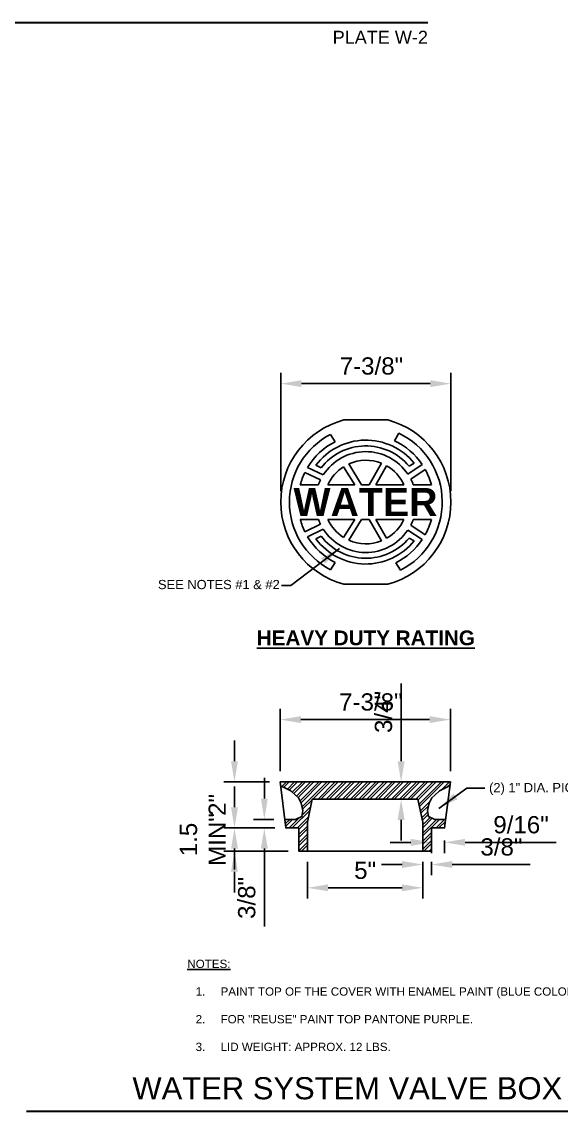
# Paper-space layout 'WS DET' of a CAD drawing. Header units: feet, sheet in inches. Extents: x -12.2 to 22.7, y -7.4 to 15.4.
# Drawn here: x 6.74 to 9.87, y 2.44 to 8.76 of the extents above; entities that cross this region are included whole.
import ezdxf

# ---------------------------------------------------------------- set-up
doc = ezdxf.new("R2010")
doc.units = ezdxf.units.FT
doc.header["$MEASUREMENT"] = 0
for name, color, linetype in [('DT-1', 1, 'Continuous'), ('DT-3', 3, 'Continuous'), ('DT-HATCH', 251, 'Continuous'), ('DT-TEXT', 2, 'Continuous'), ('DT-TITLE', 4, 'Continuous')]:
    doc.layers.add(name, color=color, linetype=linetype)
doc.styles.add('1L100', font='arial.ttf', dxfattribs={"height": 0.1})
doc.styles.add('ROMANS', font='ROMANS.shx', dxfattribs={"height": 6})
doc.styles.add('SANSERIF', font='sanss___.ttf')
doc.dimstyles.new('JEA1', dxfattribs={"dimtxt": 0.1, "dimasz": 0.12, "dimexe": 0.0625, "dimexo": 0.0625, "dimgap": 0.05, "dimtad": 1, "dimdec": 1, "dimlfac": 3, "dimdsep": 46, "dimtxsty": '1L100', "dimcen": 0.09, "dimclrd": 256, "dimclre": 256, "dimclrt": 256, "dimadec": 0, "dimazin": 0, "dimtfac": 1, "dimtdec": 1, "dimtofl": 0, "dimtmove": 0, "dimatfit": 3, "dimfxl": 1, "dimtolj": 1, "dimtzin": 0, "dimlwd": -1, "dimlwe": -1, "dimarcsym": 0})

# ---------------------------------------------------------------- blocks, each defined once
blk = doc.blocks.new('*D134')
at = {"layer": 'Defpoints', "color": 0, "transparency": 16777216}
for p in [(8.9294, 4.3525), (8.9411, 4.3525), (8.9294, 4.2522)]:
    blk.add_point(p, dxfattribs=at)
at = {"layer": 'DT-TEXT', "transparency": 16777216}
for p, q in [((8.9411, 4.4725), (8.9411, 4.9239)), ((8.9919, 4.3525), (9.0036, 4.3525)), ((8.9919, 4.2522), (9.0036, 4.2522)), ((8.9411, 4.1322), (8.9411, 4.0122))]:
    blk.add_line(p, q, dxfattribs=at)
for points in [[(8.9211, 4.4725), (8.9611, 4.4725), (8.9411, 4.3525)], [(8.9211, 4.1322), (8.9611, 4.1322), (8.9411, 4.2522)]]:
    blk.add_solid(points, dxfattribs=at)
at = {"layer": 'DT-TEXT', "transparency": 16777216, "insert": (8.8393, 4.7582), "char_height": 0.1, "attachment_point": 5, "rotation": 90, "style": '1L100'}
blk.add_mtext('\\A1;3/4"', dxfattribs=at)
blk = doc.blocks.new('*D135')
at = {"layer": 'Defpoints', "color": 0, "transparency": 16777216}
for p in [(9.067, 3.9512), (9.1171, 3.9512), (9.1171, 3.8728)]:
    blk.add_point(p, dxfattribs=at)
at = {"layer": 'DT-TEXT', "transparency": 16777216}
for p, q in [((8.947, 3.8728), (8.827, 3.8728)), ((9.067, 3.8887), (9.067, 3.8103)), ((9.1171, 3.8887), (9.1171, 3.8103)), ((9.2371, 3.8728), (9.6885, 3.8728))]:
    blk.add_line(p, q, dxfattribs=at)
for points in [[(8.947, 3.8928), (8.947, 3.8528), (9.067, 3.8728)], [(9.2371, 3.8928), (9.2371, 3.8528), (9.1171, 3.8728)]]:
    blk.add_solid(points, dxfattribs=at)
at = {"layer": 'DT-TEXT', "transparency": 16777216, "insert": (9.5228, 3.9745), "char_height": 0.1, "attachment_point": 5, "style": '1L100'}
blk.add_mtext('\\A1;3/8"', dxfattribs=at)
blk = doc.blocks.new('*D136')
at = {"layer": 'Defpoints', "color": 0, "transparency": 16777216}
for p in [(9.1171, 4.085), (9.1919, 4.0756), (9.1919, 4.0016)]:
    blk.add_point(p, dxfattribs=at)
at = {"layer": 'DT-TEXT', "transparency": 16777216}
for p, q in [((8.9971, 4.0016), (8.8771, 4.0016)), ((9.1171, 4.0225), (9.1171, 3.9391)), ((9.1919, 4.0131), (9.1919, 3.9391)), ((9.3119, 4.0016), (9.841, 4.0016))]:
    blk.add_line(p, q, dxfattribs=at)
for points in [[(8.9971, 4.0216), (8.9971, 3.9816), (9.1171, 4.0016)], [(9.3119, 4.0216), (9.3119, 3.9816), (9.1919, 4.0016)]]:
    blk.add_solid(points, dxfattribs=at)
at = {"layer": 'DT-TEXT', "transparency": 16777216, "insert": (9.6364, 4.1033), "char_height": 0.1, "attachment_point": 5, "style": '1L100'}
blk.add_mtext('\\A1;9/16"', dxfattribs=at)
blk = doc.blocks.new('*D137')
at = {"layer": 'Defpoints', "color": 0, "transparency": 16777216}
for p in [(8.3981, 3.9512), (9.067, 3.9428), (8.3981, 3.7378)]:
    blk.add_point(p, dxfattribs=at)
at = {"layer": 'DT-TEXT', "transparency": 16777216}
for p, q in [((8.3981, 3.8887), (8.3981, 3.6753)), ((9.067, 3.8803), (9.067, 3.6753)), ((8.947, 3.7378), (8.5181, 3.7378))]:
    blk.add_line(p, q, dxfattribs=at)
for points in [[(8.5181, 3.7578), (8.5181, 3.7178), (8.3981, 3.7378)], [(8.947, 3.7578), (8.947, 3.7178), (9.067, 3.7378)]]:
    blk.add_solid(points, dxfattribs=at)
at = {"layer": 'DT-TEXT', "transparency": 16777216, "insert": (8.7325, 3.8386), "char_height": 0.1, "attachment_point": 5, "style": '1L100'}
blk.add_mtext('\\A1;5"', dxfattribs=at)
blk = doc.blocks.new('*D138')
at = {"layer": 'Defpoints', "color": 0, "transparency": 16777216}
for p in [(7.975, 4.085), (8.272, 4.085), (8.348, 3.9512)]:
    blk.add_point(p, dxfattribs=at)
at = {"layer": 'DT-TEXT', "transparency": 16777216}
for p, q in [((7.975, 4.205), (7.975, 4.325)), ((8.2095, 4.085), (7.9125, 4.085)), ((8.2855, 3.9512), (7.9125, 3.9512)), ((7.975, 3.8312), (7.975, 3.7112))]:
    blk.add_line(p, q, dxfattribs=at)
for points in [[(7.955, 4.205), (7.995, 4.205), (7.975, 4.085)], [(7.955, 3.8312), (7.995, 3.8312), (7.975, 3.9512)]]:
    blk.add_solid(points, dxfattribs=at)
at = {"layer": 'DT-TEXT', "transparency": 16777216, "insert": (7.7915, 4.0181), "char_height": 0.1, "attachment_point": 5, "rotation": 90, "style": '1L100'}
blk.add_mtext('\\A1;1.5 \\PMIN"', dxfattribs=at)
blk = doc.blocks.new('*D139')
at = {"layer": 'Defpoints', "color": 0, "transparency": 16777216}
for p in [(8.1481, 4.1351), (8.266, 4.1351), (8.272, 4.085)]:
    blk.add_point(p, dxfattribs=at)
at = {"layer": 'DT-TEXT', "transparency": 16777216}
for p, q in [((8.1481, 4.2551), (8.1481, 4.3751)), ((8.2035, 4.1351), (8.0856, 4.1351)), ((8.2095, 4.085), (8.0856, 4.085)), ((8.1481, 3.965), (8.1481, 3.5136))]:
    blk.add_line(p, q, dxfattribs=at)
for points in [[(8.1281, 4.2551), (8.1681, 4.2551), (8.1481, 4.1351)], [(8.1281, 3.965), (8.1681, 3.965), (8.1481, 4.085)]]:
    blk.add_solid(points, dxfattribs=at)
at = {"layer": 'DT-TEXT', "transparency": 16777216, "insert": (8.0464, 3.6793), "char_height": 0.1, "attachment_point": 5, "rotation": 90, "style": '1L100'}
blk.add_mtext('\\A1;3/8"', dxfattribs=at)
blk = doc.blocks.new('*D140')
at = {"layer": 'Defpoints', "color": 0, "transparency": 16777216}
for p in [(7.975, 4.3525), (8.2399, 4.3525), (8.272, 4.085)]:
    blk.add_point(p, dxfattribs=at)
at = {"layer": 'DT-TEXT', "transparency": 16777216}
for p, q in [((7.975, 4.4725), (7.975, 4.5925)), ((8.1774, 4.3525), (7.9125, 4.3525)), ((8.2095, 4.085), (7.9125, 4.085)), ((7.975, 3.965), (7.975, 3.845))]:
    blk.add_line(p, q, dxfattribs=at)
for points in [[(7.955, 4.4725), (7.995, 4.4725), (7.975, 4.3525)], [(7.955, 3.965), (7.995, 3.965), (7.975, 4.085)]]:
    blk.add_solid(points, dxfattribs=at)
at = {"layer": 'DT-TEXT', "transparency": 16777216, "insert": (7.8748, 4.2187), "char_height": 0.1, "attachment_point": 5, "rotation": 90, "style": '1L100'}
blk.add_mtext('\\A1;2"', dxfattribs=at)
blk = doc.blocks.new('*D141')
at = {"layer": 'Defpoints', "color": 0, "transparency": 16777216}
for p in [(9.2298, 6.6635), (8.2433, 5.9762), (9.2298, 5.9762)]:
    blk.add_point(p, dxfattribs=at)
at = {"layer": 'DT-TEXT', "transparency": 16777216}
for p, q in [((8.2433, 6.0387), (8.2433, 6.726)), ((9.2298, 6.0387), (9.2298, 6.726)), ((8.3633, 6.6635), (9.1098, 6.6635))]:
    blk.add_line(p, q, dxfattribs=at)
for points in [[(8.3633, 6.6835), (8.3633, 6.6435), (8.2433, 6.6635)], [(9.1098, 6.6835), (9.1098, 6.6435), (9.2298, 6.6635)]]:
    blk.add_solid(points, dxfattribs=at)
at = {"layer": 'DT-TEXT', "transparency": 16777216, "insert": (8.7691, 6.7653), "char_height": 0.1, "attachment_point": 5, "style": '1L100'}
blk.add_mtext('\\A1;7-3/8"', dxfattribs=at)
blk = doc.blocks.new('*D142')
at = {"layer": 'Defpoints', "color": 0, "transparency": 16777216}
for p in [(9.2265, 4.7139), (8.2399, 4.3525), (9.2265, 4.3525)]:
    blk.add_point(p, dxfattribs=at)
at = {"layer": 'DT-TEXT', "transparency": 16777216}
for p, q in [((8.2399, 4.415), (8.2399, 4.7764)), ((9.2265, 4.415), (9.2265, 4.7764)), ((8.3599, 4.7139), (9.1065, 4.7139))]:
    blk.add_line(p, q, dxfattribs=at)
for points in [[(8.3599, 4.7339), (8.3599, 4.6939), (8.2399, 4.7139)], [(9.1065, 4.7339), (9.1065, 4.6939), (9.2265, 4.7139)]]:
    blk.add_solid(points, dxfattribs=at)
at = {"layer": 'DT-TEXT', "transparency": 16777216, "insert": (8.7657, 4.8157), "char_height": 0.1, "attachment_point": 5, "style": '1L100'}
blk.add_mtext('\\A1;7-3/8"', dxfattribs=at)

psp = doc.layouts.new('WS DET')

# ---------------------------------------------------------------- hatches: boundary and pattern name
at = {"layer": 'DT-HATCH'}
h = psp.add_hatch(dxfattribs=at)
h.set_pattern_fill('STEEL', color=256, scale=0.26754, style=0)
h.set_pattern_definition([(45, (-10.391554, 3.403896), (-0.023647404, 0.023647404), []), (45, (-10.391554, 3.420617), (-0.023647404, 0.023647404), [])])
h.paths.add_polyline_path([(9.19058, 4.31497), (9.2236, 4.32941), (9.22649, 4.35251), (8.23994, 4.35251), (8.24277, 4.32885), (8.27451, 4.31497), (8.30076, 4.29991), (8.3292, 4.27617), (8.34595, 4.25985), (8.36225, 4.22978), (8.37102, 4.18719), (8.36601, 4.15086), (8.32841, 4.13514), (8.26602, 4.13514), (8.27204, 4.08497), (8.34795, 4.08497), (8.34795, 3.9512), (8.39812, 3.9512), (8.39812, 4.11841), (8.42637, 4.25218), (9.03871, 4.25218), (9.06697, 4.11841), (9.06697, 3.9512), (9.11713, 3.9512), (9.11713, 4.08497), (9.19305, 4.08497), (9.19932, 4.13514), (9.13668, 4.13514), (9.09908, 4.15086), (9.09407, 4.18719), (9.10284, 4.22978), (9.11913, 4.25985), (9.13588, 4.27617), (9.16432, 4.29991)])

# ---------------------------------------------------------------- linework, layer by layer
at = {"layer": 'DT-3'}
for p, q in [((8.60949, 6.45286), (8.86365, 6.45286)), ((8.53177, 6.36918), (8.55811, 6.32632)), ((8.92758, 6.37606), (8.90252, 6.33242)), ((8.82714, 6.20114), (8.75561, 6.07656)), ((8.75561, 6.07656), (8.82714, 6.20114)), ((9.01685, 6.20137), (8.9871, 6.18493)), ((8.38352, 6.14875), (8.47366, 6.1047)), ((8.39906, 6.17747), (8.49004, 6.13387)), ((8.44753, 6.19001), (8.47744, 6.17414)), ((8.60777, 6.18165), (8.67236, 6.07656)), ((8.67236, 6.07656), (8.60777, 6.18165)), ((8.63732, 6.19744), (8.71161, 6.07656)), ((8.63732, 6.19744), (8.71161, 6.07656)), ((8.8573, 6.1865), (8.79418, 6.07656)), ((9.0636, 6.19409), (8.98005, 6.13854)), ((9.0809, 6.16557), (8.99701, 6.10965)), ((9.0809, 6.16557), (8.99701, 6.10965)), ((8.35664, 6.07656), (8.46169, 6.07656)), ((8.67236, 6.07656), (8.51584, 6.07656)), ((8.75561, 6.07656), (8.71161, 6.07656)), ((8.79418, 6.07656), (8.9573, 6.07656)), ((9.1165, 6.07656), (9.01146, 6.07656)), ((8.35664, 5.8759), (8.46169, 5.8759)), ((8.38352, 5.80372), (8.47366, 5.84776)), ((8.67236, 5.8759), (8.51584, 5.8759)), ((8.67236, 5.8759), (8.60777, 5.77082)), ((8.60777, 5.77082), (8.67236, 5.8759)), ((8.63732, 5.75502), (8.71161, 5.8759)), ((8.63732, 5.75502), (8.71161, 5.8759)), ((8.75561, 5.8759), (8.71161, 5.8759)), ((8.75561, 5.8759), (8.82714, 5.75133)), ((8.82714, 5.75133), (8.75561, 5.8759)), ((8.79418, 5.8759), (8.9573, 5.8759)), ((8.8573, 5.76597), (8.79418, 5.8759)), ((9.0809, 5.7869), (8.99701, 5.84282)), ((9.0809, 5.7869), (8.99701, 5.84282)), ((9.1165, 5.8759), (9.01146, 5.8759)), ((8.39906, 5.77499), (8.49004, 5.8186)), ((8.44753, 5.76246), (8.47744, 5.77832)), ((9.0636, 5.75837), (8.98005, 5.81393)), ((9.01685, 5.75109), (8.9871, 5.76754)), ((8.53177, 5.58329), (8.55811, 5.62615)), ((8.9375, 5.58129), (8.91114, 5.62419)), ((8.60949, 5.4996), (8.86365, 5.4996)), ((8.39812, 4.11841), (8.42637, 4.25218)), ((8.42637, 4.25218), (9.03871, 4.25218)), ((9.03871, 4.25218), (9.06697, 4.11841)), ((8.32841, 4.13514), (8.26602, 4.13514)), ((8.39812, 3.9512), (8.39812, 4.11841)), ((9.06697, 4.11841), (9.06697, 3.9512)), ((9.13668, 4.13514), (9.19932, 4.13514))]:
    psp.add_line(p, q, dxfattribs=at)
psp.add_lwpolyline([(8.23994, 4.35251), (9.22649, 4.35251), (9.19305, 4.08497), (9.11713, 4.08497), (9.11713, 3.9512), (8.34795, 3.9512), (8.34795, 4.08497), (8.27204, 4.08497)], close=True, dxfattribs=at)
for points in [[(8.24277, 4.32885), (8.27451, 4.31497), (8.30076, 4.29991), (8.3292, 4.27617), (8.34595, 4.25985), (8.36225, 4.22978), (8.37102, 4.18719), (8.36601, 4.15086), (8.32841, 4.13514)], [(9.22231, 4.32885), (9.19058, 4.31497), (9.16432, 4.29991), (9.13588, 4.27617), (9.11913, 4.25985), (9.10284, 4.22978), (9.09407, 4.18719), (9.09908, 4.15086), (9.13668, 4.13514)]]:
    psp.add_lwpolyline(points, dxfattribs=at)
for radius, start, end in [(0.49328, 104.928601, 255.071399), (0.49328, 284.928601, 75.071399), (0.44311, 117.528727, 242.471273), (0.35951, 38.773753, 143.513566), (0.39295, 33.671159, 65.018559), (0.44311, 296.965455, 64.464742), (0.39295, 117.011089, 149.194099), (0.32606, 39.795434, 142.629596), (0.29262, 33.687535, 147.404594), (0.24246, 68.064558, 114.165205), (0.39295, 153.957994, 165.207503), (0.24246, 122.08872, 155.556665), (0.24246, 24.443335, 60.136416), (0.39295, 14.792497, 28.813187), (0.29262, 153.957994, 159.948957), (0.29262, 20.051043, 27.125108), (0.39295, 194.792497, 206.042006), (0.29262, 200.051043, 206.042006), (0.24246, 204.443335, 237.91128), (0.24246, 299.863584, 335.556665), (0.29262, 332.874892, 339.948957), (0.39295, 331.186813, 345.207503), (0.39295, 210.805901, 242.988911), (0.35951, 216.486434, 321.226247), (0.32606, 217.370404, 320.204566), (0.29262, 212.595406, 326.312465), (0.39295, 296.375414, 326.328841), (0.24246, 245.834795, 291.935442)]:
    psp.add_arc((8.73657, 5.97623), radius, start, end, dxfattribs=at)
at = {"layer": 'DT-TITLE', "const_width": 0.0107, "flags": 128}
for points in [[(9.09668, 8.75788), (4.68636, 8.75788)], [(11.17846, 2.44103), (6.76814, 2.44103)]]:
    psp.add_lwpolyline(points, dxfattribs=at)

# ---------------------------------------------------------------- texts
at = {"layer": 'DT-1', "insert": (8.31689, 6.05772), "char_height": 0.1630923, "attachment_point": 1, "style": 'ROMANS'}
psp.add_mtext('{\\fArial|b1|i0|c0|p34;WATER}', dxfattribs=at)
at = {"layer": 'DT-TEXT', "attachment_point": 1, "style": '1L100'}
for s, insert, char_height, width in [('SEE NOTES #1 & #2', (7.53131, 5.52443), 0.053508, 1.2534354), ('(2) 1" DIA. PICKHOLES', (9.45114, 4.34622), 0.053508, 1.2534354), ('{\\LNOTES:\\P}\\P\\pi-0.14447,l0.19263,t0.19263;1.^IPAINT TOP OF THE COVER WITH ENAMEL PAINT (BLUE COLOR) FOR WATER.\\P\\pi0,l0,tz;\\P\\pi-0.14447,l0.19263,t0.19263;2.^IFOR "REUSE" PAINT TOP PANTONE PURPLE.\\P\\pi0,l0,tz;\\P\\pi-0.14447,l0.19263,t0.19263;3.^ILID WEIGHT: APPROX. 12 LBS.\\P\\pi0,l0,tz;   ', (7.70163, 3.32057), 0.0481572, 4.2973575)]:
    psp.add_mtext(s, dxfattribs=dict(at, insert=insert, char_height=char_height, width=width))
at = {"layer": 'DT-TEXT', "insert": (8.73657, 5.18763), "char_height": 0.0857783, "attachment_point": 5, "style": 'ROMANS'}
psp.add_mtext('{\\fArial|b1|i0|c0|p34;\\LHEAVY DUTY RATING}', dxfattribs=at)
at = {"layer": 'DT-TITLE', "insert": (9.09668, 8.71104), "char_height": 0.074911, "width": 1.2511913, "attachment_point": 3, "style": '1L100'}
psp.add_mtext('PLATE W-2', dxfattribs=at)
at = {"layer": 'DT-TITLE', "ltscale": 0.3, "insert": (8.9733, 2.50869), "char_height": 0.1284191, "width": 4.41032, "attachment_point": 8, "style": 'SANSERIF'}
psp.add_mtext('WATER SYSTEM VALVE BOX COVER', dxfattribs=at)

# ---------------------------------------------------------------- dimensions: what is measured, and where the dimension line sits
at = {"layer": 'DT-TEXT'}
for base, p1, p2, text, picture, middle in [((9.22985, 6.66354), (8.24329, 5.97623), (9.22985, 5.97623), '7-3/8"', '*D141', (8.76909, 6.66354)), ((9.22649, 4.71393), (8.23994, 4.35251), (9.22649, 4.35251), '7-3/8"', '*D142', (8.76574, 4.71393)), ((9.19188, 4.0016), (9.11713, 4.08497), (9.19188, 4.07563), '9/16"', '*D136', (9.63645, 4.0016)), ((9.11713, 3.87277), (9.06697, 3.9512), (9.11713, 3.9512), '3/8"', '*D135', (9.52282, 3.87277)), ((8.39812, 3.73779), (9.06697, 3.94284), (8.39812, 3.9512), '5"', '*D137', (8.73254, 3.73779))]:
    dim = psp.add_linear_dim(base=base, p1=p1, p2=p2, text=text, dimstyle='JEA1', override={"dimpost": "'"}, dxfattribs=at)
    dim.commit()
    dim.dimension.update_dxf_attribs({"geometry": picture, "text_midpoint": middle, "dimtype": 160})
for base, p1, p2, text, picture, middle in [((8.94108, 4.35251), (8.92937, 4.25218), (8.92937, 4.35251), '3/4"', '*D134', (8.94108, 4.7582)), ((7.97502, 4.35251), (8.27204, 4.08497), (8.23994, 4.35251), '2"', '*D140', (7.97502, 4.21874)), ((8.1481, 4.13514), (8.27204, 4.08497), (8.26602, 4.13514), '3/8"', '*D139', (8.1481, 3.67928)), ((7.97502, 4.08497), (8.34795, 3.9512), (8.27204, 4.08497), '1.5 \\PMIN"', '*D138', (7.97502, 4.01809))]:
    dim = psp.add_linear_dim(base=base, p1=p1, p2=p2, angle=90, text=text, dimstyle='JEA1', override={"dimpost": "'"}, dxfattribs=at)
    dim.commit()
    dim.dimension.update_dxf_attribs({"geometry": picture, "text_midpoint": middle, "dimtype": 160})

# ---------------------------------------------------------------- leaders
for points in [[(8.58462, 5.70744), (8.30112, 5.49217), (8.2467, 5.49217)], [(9.15904, 4.19876), (9.32309, 4.31538), (9.4268, 4.31537)]]:
    psp.add_leader(points, dimstyle='JEA1', dxfattribs=at)

doc.saveas('drawing.dxf')
